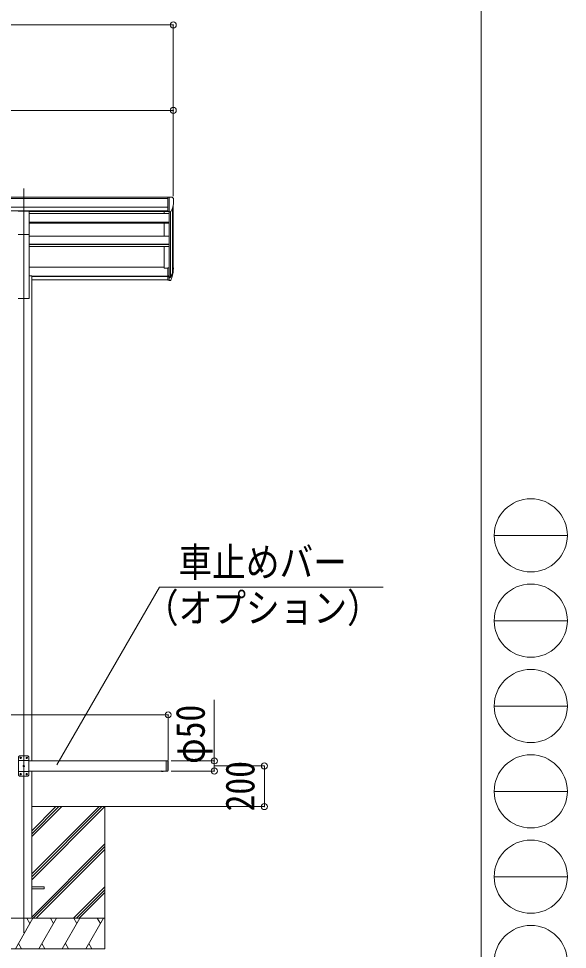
# Model space of a CAD drawing. Units: millimetres at full size, sheet at 1:30; details may follow other scales. Extents: x -8385 to 8479, y -5853 to 5787.
# Drawn here: x 5779 to 8479, y -3120 to 1461 of the extents above; entities that cross this region are included whole.
import ezdxf
from ezdxf.enums import TextEntityAlignment as Align

# ---------------------------------------------------------------- set-up
doc = ezdxf.new("R2010")
doc.units = ezdxf.units.MM
doc.header["$LTSCALE"] = 30
doc.header["$PDMODE"] = 32
doc.header["$PDSIZE"] = 30
for name, color, linetype, lineweight in [('0-0_0', 7, 'Continuous', 9), ('0-1_本体', 4, 'Continuous', 9), ('0-2_部品', 7, 'Continuous', 9), ('0-4_TABLE1', 3, 'Continuous', 9), ('0-5_DIM1', 3, 'Continuous', 9), ('0-8_PARTS2', 2, 'Continuous', 9), ('0-A_寸法', 6, 'Continuous', 9), ('F-0_240', 7, 'Continuous', 9)]:
    doc.layers.add(name, color=color, linetype=linetype, lineweight=lineweight)
doc.styles.add('ＭＳ ゴシック', font='')
doc.styles.get('ＭＳ ゴシック').set_extended_font_data('MS Gothic')

msp = doc.modelspace()

# ---------------------------------------------------------------- linework, layer by layer
at = {"layer": '0-0_0'}
for p, q in [((5842.91, -2777.4), (6202.77, -2417.53)), ((5842.91, -2749.11), (6174.49, -2417.53)), ((5842.91, -2763.25), (6188.63, -2417.53)), ((5842.91, -2565.27), (5990.64, -2417.53)), ((5842.91, -2551.12), (5976.5, -2417.53)), ((5842.91, -2536.98), (5962.36, -2417.53)), ((5842.91, -2417.53), (6741.41, -2417.53)), ((6203.51, -2417.53), (6203.51, -3117.53)), ((5842.91, -2961.24), (6203.51, -2600.64)), ((5850.76, -2967.53), (6203.51, -2614.78)), ((5864.9, -2967.53), (6203.51, -2628.93)), ((6048.75, -2967.53), (6203.51, -2812.77)), ((6062.89, -2967.53), (6203.51, -2826.92)), ((6077.04, -2967.53), (6203.51, -2841.06)), ((6203.51, -2967.53), (5403.51, -2967.53)), ((5762.63, -3117.53), (5849.23, -2967.53)), ((5834.23, -2993.51), (5819.23, -2967.53)), ((5878.1, -3117.53), (5964.7, -2967.53)), ((5949.7, -2993.51), (5934.7, -2967.53)), ((5993.57, -3117.53), (6080.17, -2967.53)), ((6050.17, -2967.53), (6065.17, -2993.51)), ((6109.04, -3117.53), (6195.64, -2967.53)), ((6165.64, -2967.53), (6180.64, -2993.51)), ((5777.62, -3091.55), (5792.62, -3117.53)), ((5893.09, -3091.55), (5908.09, -3117.53)), ((6008.56, -3091.55), (6023.56, -3117.53)), ((6124.03, -3091.55), (6139.03, -3117.53)), ((5403.51, -3117.53), (6203.51, -3117.53))]:
    msp.add_line(p, q, dxfattribs=at)
at = {"layer": '0-1_本体'}
for p, q in [((3661.91, 581.11), (6512.91, 581.11)), ((3661.91, 575.77), (6512.91, 575.77)), ((3661.91, 532.24), (6512.91, 532.24)), ((3661.91, 514.57), (6512.91, 514.57)), ((5830.91, 512.19), (6512.91, 512.19)), ((6494.41, 500.94), (6494.41, 512.19)), ((6519.41, 509.73), (6519.41, 233.77)), ((6525.41, 510.21), (6525.41, 189.33)), ((6535.12, 525.56), (6535.12, 207.33)), ((6539.41, 231.6), (6539.41, 544.36)), ((5830.91, 500.94), (6519.41, 500.94)), ((5830.91, 459.01), (6519.41, 459.01)), ((5830.91, 457.51), (6519.41, 457.51)), ((5830.91, 453.31), (6519.41, 453.31)), ((6494.41, 389.58), (6494.41, 453.31)), ((5830.91, 82.36), (5830.91, 399.15)), ((5830.92, 389.58), (6519.41, 389.58)), ((5830.91, 350.14), (6519.41, 350.14)), ((5830.91, 348.66), (6519.41, 348.66)), ((5830.91, 339.41), (6519.41, 339.41)), ((6494.41, 232.94), (6494.41, 339.41)), ((5830.91, 237.74), (6494.41, 237.74)), ((6512.91, 232.94), (6494.41, 232.94)), ((5830.91, 194.93), (5842.91, 194.93)), ((5842.91, 194.93), (5842.91, -2192.53)), ((5842.91, 193.65), (6512.91, 193.65)), ((5842.91, 192.25), (6512.91, 192.25)), ((5842.91, 174.88), (6512.91, 174.88)), ((5775.91, 82.36), (5830.91, 82.36)), ((5842.91, -2242.53), (5842.91, -2967.53))]:
    msp.add_line(p, q, dxfattribs=at)
at = {"layer": '0-2_部品'}
for p, q in [((6512.91, 582.72), (6502.91, 582.63)), ((6502.91, 581.11), (6502.91, 582.63)), ((6512.91, 510.73), (6512.91, 582.72)), ((6531.41, 582.72), (6512.91, 582.72)), ((6519.41, 509.73), (6519.41, 582.72)), ((6531.41, 582.72), (6533.74, 582.58)), ((6534.5, 582.15), (6538.56, 576.34)), ((6541.41, 573.35), (6541.41, 572.72)), ((5775.91, 512.88), (5830.91, 512.88)), ((5830.91, 398.72), (5830.91, 512.88)), ((6512.91, 510.73), (6519.41, 510.73)), ((6519.41, 509.73), (6524.62, 510.05)), ((6527.03, 511.55), (6536.31, 527.61)), ((5775.91, 398.72), (5830.91, 398.72)), ((6512.91, 233.77), (6512.91, 172.7)), ((6512.91, 233.77), (6519.41, 233.77)), ((6519.41, 233.77), (6519.41, 171.88)), ((6512.91, 195.45), (6519.41, 195.45)), ((6512.91, 190.05), (6519.41, 190.05)), ((6519.41, 189.05), (6524.54, 189.05)), ((6519.41, 187.05), (6524.25, 187.05)), ((6525.84, 189.8), (6535.6, 208.22)), ((6537.02, 207.73), (6526.85, 188.55)), ((6534.43, 190.87), (6526.85, 173.38)), ((6512.91, 172.7), (6519.41, 172.7)), ((6519.41, 171.88), (6524.25, 171.88))]:
    msp.add_line(p, q, dxfattribs=at)
at = {"layer": '0-2_部品', "color": 4}
for p, q in [((5842.91, -2813.03), (5903.51, -2813.03)), ((5842.91, -2822.03), (5903.51, -2822.03)), ((5903.51, -2813.03), (5903.51, -2822.03))]:
    msp.add_line(p, q, dxfattribs=at)
at = {"layer": '0-2_部品'}
for centre, radius, start, end in [((6533.68, 581.58), 1, 35, 86.5), ((6339.41, 572.72), 202, 347.09739, 0), ((6538.41, 573.35), 3, 0, 87), ((6524.43, 513.05), 3, 273.5, 330), ((6451.46, 234.17), 88.05, 342.78929, 2.77608), ((6450.75, 229.89), 89.07, 345.58812, 5.50424), ((6524.25, 190.05), 3, 270, 330), ((6524.54, 190.55), 1.5, 270, 330), ((6406.19, 226.95), 133.22, 344.28698, 356.72013), ((6524.25, 174.88), 3, 270, 330)]:
    msp.add_arc(centre, radius, start, end, dxfattribs=at)
at = {"layer": '0-4_TABLE1'}
for p, q in [((5828.51, -2192.53), (6504.51, -2192.53)), ((5828.51, -2242.53), (6504.51, -2242.53))]:
    msp.add_line(p, q, dxfattribs=at)
at = {"layer": '0-5_DIM1'}
for p, q in [((5783.61, -2168.06), (5778.61, -2173.06)), ((5778.61, -2173.06), (5778.61, -2263.06)), ((5828.61, -2190.76), (5778.61, -2190.76)), ((5823.61, -2168.06), (5783.61, -2168.06)), ((5787.35, -2177.64), (5786.51, -2177.64)), ((5789.87, -2178.48), (5790.71, -2178.48)), ((5817.35, -2177.64), (5816.51, -2177.64)), ((5819.87, -2178.48), (5820.71, -2178.48)), ((5823.61, -2168.06), (5828.61, -2173.06)), ((5828.61, -2263.06), (5828.61, -2173.06)), ((6504.51, -2192.53), (6504.51, -2242.53)), ((6504.51, -2192.53), (6512.51, -2192.53)), ((6512.51, -2192.53), (6512.51, -2242.53)), ((6514.51, -2194.53), (6512.51, -2192.53)), ((6514.51, -2194.53), (6514.51, -2240.53)), ((5802.35, -2217.64), (5801.51, -2217.64)), ((5804.87, -2218.48), (5805.71, -2218.48)), ((6478.61, -2242.53), (6490.41, -2242.53)), ((6478.61, -2242.53), (6478.61, -2243.04)), ((6478.61, -2243.04), (6490.41, -2243.04)), ((6482.01, -2242.53), (6487.01, -2242.53)), ((6490.41, -2242.53), (6490.41, -2243.04)), ((6504.51, -2242.53), (6512.51, -2242.53)), ((6514.51, -2240.53), (6512.51, -2242.53)), ((5828.61, -2245.36), (5778.61, -2245.36)), ((5783.61, -2268.06), (5778.61, -2263.06)), ((5783.61, -2268.06), (5823.61, -2268.06)), ((5787.35, -2257.64), (5786.51, -2257.64)), ((5789.87, -2258.48), (5790.71, -2258.48)), ((5817.35, -2257.64), (5816.51, -2257.64)), ((5819.87, -2258.48), (5820.71, -2258.48)), ((5823.61, -2268.06), (5828.61, -2263.06))]:
    msp.add_line(p, q, dxfattribs=at)
for points in [[(5786.51, -2177.64), (5786.51, -2178.48), (5787.35, -2178.48)], [(5789.03, -2176.8), (5789.03, -2175.96), (5788.19, -2175.96), (5788.19, -2176.8)], [(5788.19, -2179.32), (5788.19, -2180.16), (5789.03, -2180.16), (5789.03, -2179.32)], [(5790.71, -2178.48), (5790.71, -2177.64), (5789.87, -2177.64)], [(5816.51, -2177.64), (5816.51, -2178.48), (5817.35, -2178.48)], [(5819.03, -2176.8), (5819.03, -2175.96), (5818.19, -2175.96), (5818.19, -2176.8)], [(5818.19, -2179.32), (5818.19, -2180.16), (5819.03, -2180.16), (5819.03, -2179.32)], [(5820.71, -2178.48), (5820.71, -2177.64), (5819.87, -2177.64)], [(5801.51, -2217.64), (5801.51, -2218.48), (5802.35, -2218.48)], [(5804.03, -2216.8), (5804.03, -2215.96), (5803.19, -2215.96), (5803.19, -2216.8)], [(5803.19, -2219.32), (5803.19, -2220.16), (5804.03, -2220.16), (5804.03, -2219.32)], [(5805.71, -2218.48), (5805.71, -2217.64), (5804.87, -2217.64)], [(6482.06, -2245.25), (6483.36, -2242.58), (6484.51, -2241.97)], [(6486.96, -2245.25), (6485.66, -2242.58), (6484.51, -2241.97)], [(5786.51, -2257.64), (5786.51, -2258.48), (5787.35, -2258.48)], [(5789.03, -2256.8), (5789.03, -2255.96), (5788.19, -2255.96), (5788.19, -2256.8)], [(5788.19, -2259.32), (5788.19, -2260.16), (5789.03, -2260.16), (5789.03, -2259.32)], [(5790.71, -2258.48), (5790.71, -2257.64), (5789.87, -2257.64)], [(5816.51, -2257.64), (5816.51, -2258.48), (5817.35, -2258.48)], [(5819.03, -2256.8), (5819.03, -2255.96), (5818.19, -2255.96), (5818.19, -2256.8)], [(5818.19, -2259.32), (5818.19, -2260.16), (5819.03, -2260.16), (5819.03, -2259.32)], [(5820.71, -2258.48), (5820.71, -2257.64), (5819.87, -2257.64)]]:
    msp.add_lwpolyline(points, dxfattribs=at)
for centre in [(5788.61, -2178.06), (5818.61, -2178.06), (5803.61, -2218.06), (5788.61, -2258.06), (5818.61, -2258.06)]:
    msp.add_circle(centre, 3.5, dxfattribs=at)
for centre, radius, start, end in [((5787.35, -2176.8), 0.84, 270, 0), ((5787.35, -2179.32), 0.84, 0, 90), ((5789.87, -2176.8), 0.84, 180, 270), ((5789.87, -2179.32), 0.84, 90, 180), ((5817.35, -2176.8), 0.84, 270, 0), ((5817.35, -2179.32), 0.84, 0, 90), ((5819.87, -2176.8), 0.84, 180, 270), ((5819.87, -2179.32), 0.84, 90, 180), ((5802.35, -2216.8), 0.84, 270, 0), ((5802.35, -2219.32), 0.84, 0, 90), ((5804.87, -2216.8), 0.84, 180, 270), ((5804.87, -2219.32), 0.84, 90, 180), ((6484.51, -2237.61), 8.02, 222.61678, 317.38322), ((5787.35, -2256.8), 0.84, 270, 0), ((5787.35, -2259.32), 0.84, 0, 90), ((5789.87, -2256.8), 0.84, 180, 270), ((5789.87, -2259.32), 0.84, 90, 180), ((5817.35, -2256.8), 0.84, 270, 0), ((5817.35, -2259.32), 0.84, 0, 90), ((5819.87, -2256.8), 0.84, 180, 270), ((5819.87, -2259.32), 0.84, 90, 180)]:
    msp.add_arc(centre, radius, start, end, dxfattribs=at)
at = {"layer": '0-8_PARTS2'}
msp.add_line((5803.41, 624.63), (5803.41, -3038.82), dxfattribs=at)
at = {"layer": '0-A_寸法'}
for p, q in [((-1376.59, 1429.96), (6539.41, 1429.96)), ((6539.41, 1429.96), (6539.41, 1008.92)), ((3655.41, 1008.92), (6539.41, 1008.92)), ((6539.41, 1008.92), (6539.41, 586.3)), ((5967.12, -2211.48), (6471.53, -1337.82)), ((6471.53, -1337.82), (7571.74, -1337.82)), ((6741.41, -2192.53), (6741.41, -1892.53)), ((3660.41, -1966.06), (6514.41, -1966.06)), ((6514.41, -1966.06), (6514.41, -2189.85)), ((6741.41, -2192.53), (6528.72, -2192.53)), ((6741.41, -2242.53), (6741.41, -2192.53)), ((6741.41, -2242.53), (6528.72, -2242.53)), ((6987.87, -2217.53), (6741.41, -2217.53)), ((6987.87, -2417.53), (6987.87, -2217.53)), ((6987.87, -2417.53), (6741.41, -2417.53))]:
    msp.add_line(p, q, dxfattribs=at)
for p in [(6539.41, 1429.96), (6539.41, 1008.92), (6514.41, -1966.06), (6741.41, -2192.53), (6741.41, -2242.53), (6987.87, -2217.53), (6987.87, -2417.53)]:
    msp.add_point(p, dxfattribs=at)
at = {"layer": 'F-0_240', "color": 5}
msp.add_line((8054.55, 5787.34), (8054.55, -5852.66), dxfattribs=at)
at = {"layer": 'F-0_240', "color": 4}
for p, q in [((8118.66, -1082.66), (8478.66, -1082.66)), ((8118.66, -1502.66), (8478.66, -1502.66)), ((8118.66, -1922.66), (8478.66, -1922.66)), ((8118.66, -2342.66), (8478.66, -2342.66)), ((8118.66, -2762.66), (8478.66, -2762.66))]:
    msp.add_line(p, q, dxfattribs=at)
for centre in [(8298.66, -1082.66), (8298.66, -1502.66), (8298.66, -1922.66), (8298.66, -2342.66), (8298.66, -2762.66), (8298.66, -3182.66)]:
    msp.add_circle(centre, 180, dxfattribs=at)

# ---------------------------------------------------------------- texts
at = {"layer": '0-A_寸法', "color": 7, "style": 'ＭＳ ゴシック', "width": 0.85}
for s, p in [('車止めバー', (6564.91, -1329.03)), ('（オプション）', (6399.91, -1553.97))]:
    msp.add_text(s, height=143, dxfattribs=at).set_placement(p, align=Align.BOTTOM_LEFT)
for s, p in [('φ50', (6737.41, -2207.53)), ('200', (6981.87, -2441.28))]:
    msp.add_text(s, height=143, rotation=90, dxfattribs=at).set_placement(p, align=Align.BOTTOM_LEFT)

doc.saveas('drawing.dxf')
